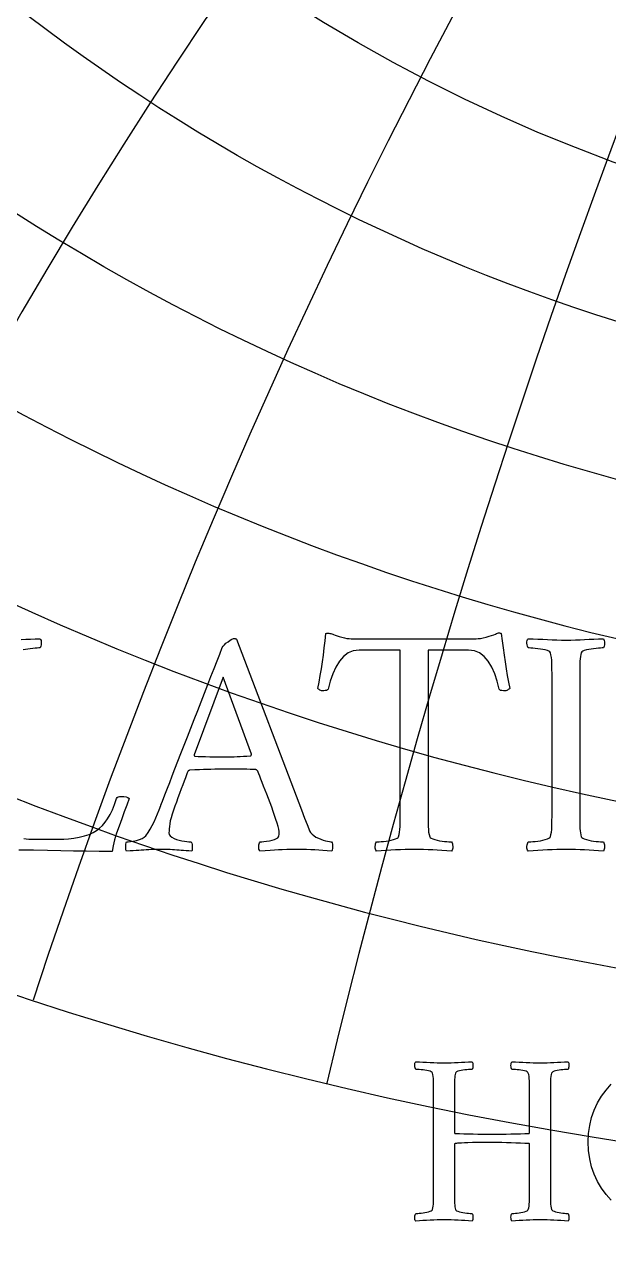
# Model space of a CAD drawing. Header units: millimetres. Extents: x -69 to 69, y -69 to 71.
# Drawn here: x -19.1 to -9.48, y -21 to -0.59 of the extents above; entities that cross this region are included whole.
import ezdxf

# ---------------------------------------------------------------- set-up
doc = ezdxf.new("R2010")
doc.units = ezdxf.units.MM
for name, color, linetype in [('CUT_OUTER', 1, 'Continuous'), ('ENGRAVE', 7, 'Continuous'), ('ENGRAVE_FINE', 8, 'Continuous'), ('TEXT', 5, 'Continuous')]:
    doc.layers.add(name, color=color, linetype=linetype)

msp = doc.modelspace()

# ---------------------------------------------------------------- linework, layer by layer
at = {"layer": 'CUT_OUTER'}
msp.add_arc((-0.0002, -0.0002), 69.3899, 142.382592, 87.802904, dxfattribs=at)
at = {"layer": 'ENGRAVE'}
for centre, radius in [((0, 0), 68.4), ((0, 26.441), 35.7539), ((0, 24.4479), 31.3393), ((0, 22.8282), 27.3367), ((0, 21.5079), 23.6585), ((0, 0), 44.7739), ((0, 0), 29.3085)]:
    msp.add_circle(centre, radius, dxfattribs=at)
for centre, radius, start, end in [((0, 28.9104), 40.6984, 111.7043, 68.2957), ((0, 32.0029), 46.3352, 149.45052, 30.54948), ((0, 35.9333), 52.8966, 171.08193, 8.91807), ((0, 41.0277), 60.7287, 187.99044, 352.00956)]:
    msp.add_arc(centre, radius, start, end, dxfattribs=at)
at = {"layer": 'ENGRAVE_FINE'}
for centre, radius, start, end in [((-375.8573, -48.8622), 381.6555, 4.409132, 17.717416), ((-375.8573, -48.8622), 381.6555, 4.409132, 17.717416), ((-182.0857, -48.8622), 193.7716, 8.872894, 35.575309), ((-182.0857, -48.8622), 193.7716, 8.872894, 35.575309), ((-114.7896, -48.8622), 132.5476, 13.448315, 53.699619), ((-114.7896, -48.8622), 132.5476, 13.448315, 53.699619), ((114.7896, -48.8622), 132.5476, 126.300381, 166.551685), ((114.7896, -48.8622), 132.5476, 126.300381, 166.551685), ((-78.982, -48.8622), 103.1037, 18.197395, 72.175489), ((-78.982, -48.8622), 103.1037, 18.197395, 72.175489), ((78.982, -48.8622), 103.1037, 107.824511, 161.802605), ((78.982, -48.8622), 103.1037, 107.824511, 161.802605), ((-55.6103, -48.8622), 86.5143, 23.190077, 90.995041), ((-55.6103, -48.8622), 86.5143, 23.190077, 90.995041), ((55.6103, -48.8622), 86.5143, 89.004959, 156.809923), ((55.6103, -48.8622), 86.5143, 89.004959, 156.809923), ((-38.2632, -48.8622), 76.5264, 28.50781, 105.376456), ((-38.2632, -48.8622), 76.5264, 28.50781, 105.376456), ((38.2632, -48.8622), 76.5264, 74.623544, 151.49219), ((38.2632, -48.8622), 76.5264, 74.623544, 151.49219), ((-24.1217, -48.8622), 70.5271, 34.247994, 115.709478), ((-24.1217, -48.8622), 70.5271, 34.247994, 115.709478), ((24.1217, -48.8622), 70.5271, 64.290522, 145.752006), ((24.1217, -48.8622), 70.5271, 64.290522, 145.752006), ((-11.6859, -48.8622), 67.2962, 40.52957, 124.656393), ((-11.6859, -48.8622), 67.2962, 40.52957, 124.656393), ((11.6859, -48.8622), 67.2962, 55.343607, 139.47043), ((11.6859, -48.8622), 67.2962, 55.343607, 139.47043), ((0, 70.6318), 99.4314, 226.548961, 313.451039)]:
    msp.add_arc(centre, radius, start, end, dxfattribs=at)
at = {"layer": 'TEXT'}
for points in [[(-11.6609, -10.7078), (-11.6261, -10.7061), (-11.5867, -10.7011), (-11.5425, -10.6926), (-11.4937, -10.6808), (-11.4458, -10.6677), (-11.4047, -10.6552), (-11.3703, -10.6434), (-11.3426, -10.6323), (-11.3227, -10.6229), (-11.3062, -10.6161), (-11.2931, -10.6121), (-11.2833, -10.6107), (-11.2749, -10.6114), (-11.2658, -10.6134), (-11.256, -10.6168), (-11.2455, -10.6215), (-11.2316, -10.7419), (-11.2166, -10.8602), (-11.2005, -10.9765), (-11.1835, -11.0907), (-11.1655, -11.203), (-11.1464, -11.3132), (-11.1264, -11.4214), (-11.1053, -11.5276), (-11.1117, -11.5334), (-11.1201, -11.5398), (-11.1306, -11.5468), (-11.1431, -11.5546), (-11.1572, -11.5613), (-11.1727, -11.5654), (-11.1896, -11.5667), (-11.2078, -11.5654), (-11.2348, -11.5637), (-11.2563, -11.5586), (-11.2725, -11.5502), (-11.2833, -11.5384), (-11.3147, -11.4066), (-11.3548, -11.2863), (-11.4036, -11.1774), (-11.4613, -11.08), (-11.528, -10.9997), (-11.6042, -10.9424), (-11.6898, -10.908), (-11.7849, -10.8966), (-12.4537, -10.8966), (-12.4537, -13.5826), (-12.4535, -13.6409), (-12.453, -13.6972), (-12.4522, -13.7515), (-12.451, -13.8037), (-12.4485, -13.8526), (-12.4436, -13.8967), (-12.4363, -13.9362), (-12.4267, -13.9709), (-12.4173, -13.9841), (-12.3998, -13.9965), (-12.3741, -14.0083), (-12.3404, -14.0194), (-12.3022, -14.0294), (-12.2629, -14.0376), (-12.2226, -14.0442), (-12.1813, -14.0491), (-12.1427, -14.0526), (-12.1105, -14.0552), (-12.0848, -14.0567), (-12.0654, -14.0572), (-12.0581, -14.07), (-12.0526, -14.0869), (-12.0487, -14.1078), (-12.0465, -14.1327), (-12.0467, -14.1577), (-12.0499, -14.1786), (-12.0561, -14.1954), (-12.0654, -14.2082), (-12.1454, -14.203), (-12.2238, -14.1981), (-12.3005, -14.1936), (-12.3755, -14.1893), (-12.4502, -14.1858), (-12.5258, -14.1833), (-12.6025, -14.1818), (-12.6802, -14.1813), (-12.7561, -14.1818), (-12.8326, -14.1833), (-12.9098, -14.1858), (-12.9877, -14.1893), (-13.0662, -14.1936), (-13.1454, -14.1981), (-13.2253, -14.203), (-13.3059, -14.2082), (-13.3152, -14.1954), (-13.3214, -14.1786), (-13.3246, -14.1577), (-13.3248, -14.1327), (-13.3226, -14.1078), (-13.3187, -14.0869), (-13.3131, -14.07), (-13.3059, -14.0572), (-13.2863, -14.0567), (-13.26, -14.0552), (-13.227, -14.0526), (-13.1872, -14.0491), (-13.1446, -14.0442), (-13.103, -14.0376), (-13.0623, -14.0294), (-13.0227, -14.0194), (-12.9882, -14.0083), (-12.9627, -13.9965), (-12.9464, -13.9841), (-12.9391, -13.9709), (-12.9295, -13.9362), (-12.9223, -13.8967), (-12.9174, -13.8526), (-12.9149, -13.8037), (-12.9137, -13.7515), (-12.9128, -13.6972), (-12.9123, -13.6409), (-12.9122, -13.5826), (-12.9122, -10.8966), (-13.5917, -10.8966), (-13.6868, -10.908), (-13.7724, -10.9424), (-13.8486, -10.9997), (-13.9154, -11.08), (-13.9733, -11.1774), (-14.0232, -11.2863), (-14.065, -11.4066), (-14.0987, -11.5384), (-14.1095, -11.5502), (-14.1257, -11.5586), (-14.1473, -11.5637), (-14.1742, -11.5654), (-14.1923, -11.5667), (-14.2086, -11.5654), (-14.2233, -11.5613), (-14.2363, -11.5546), (-14.2476, -11.5468), (-14.2572, -11.5398), (-14.2651, -11.5334), (-14.2713, -11.5276), (-14.2504, -11.4214), (-14.2309, -11.3132), (-14.2127, -11.203), (-14.1958, -11.0907), (-14.18, -10.9765), (-14.1648, -10.8602), (-14.1503, -10.7419), (-14.1365, -10.6215), (-14.1223, -10.6173), (-14.1068, -10.6154), (-14.09, -10.6159), (-14.0718, -10.6188), (-14.0539, -10.623), (-14.0381, -10.6276), (-14.0242, -10.6325), (-14.0124, -10.6377), (-13.9856, -10.6486), (-13.9538, -10.6599), (-13.9169, -10.6716), (-13.8749, -10.6835), (-13.8319, -10.6942), (-13.792, -10.7017), (-13.7551, -10.7063), (-13.7212, -10.7078)], [(-16.8602, -13.4585), (-16.857, -13.4503), (-16.8474, -13.4255), (-16.8314, -13.3842), (-16.809, -13.3264), (-16.7812, -13.2544), (-16.749, -13.1706), (-16.7124, -13.0751), (-16.6715, -12.9677), (-16.6268, -12.8512), (-16.5791, -12.7284), (-16.5284, -12.5991), (-16.4746, -12.4634), (-16.4191, -12.3235), (-16.3634, -12.1816), (-16.3072, -12.0377), (-16.2508, -11.8917), (-16.1946, -11.7462), (-16.1395, -11.6038), (-16.0854, -11.4644), (-16.0323, -11.3281), (-15.9813, -11.1973), (-15.9332, -11.0746), (-15.8882, -10.96), (-15.8462, -10.8534), (-15.8323, -10.8312), (-15.8119, -10.8076), (-15.7851, -10.7826), (-15.7519, -10.7563), (-15.7176, -10.7328), (-15.6878, -10.7159), (-15.6624, -10.7058), (-15.6413, -10.7024), (-15.6364, -10.7026), (-15.6325, -10.7031), (-15.6297, -10.7039), (-15.6278, -10.7051), (-15.626, -10.7066), (-15.6231, -10.7085), (-15.6192, -10.7107), (-15.6143, -10.7132), (-14.541, -13.5286), (-14.4881, -13.6675), (-14.448, -13.7713), (-14.4207, -13.8401), (-14.4062, -13.8738), (-14.3895, -13.9025), (-14.3664, -13.9291), (-14.3369, -13.9537), (-14.301, -13.9763), (-14.2619, -13.9964), (-14.2228, -14.0134), (-14.1837, -14.0274), (-14.1446, -14.0383), (-14.109, -14.0466), (-14.0805, -14.0525), (-14.0591, -14.056), (-14.0448, -14.0572), (-14.0357, -14.0725), (-14.03, -14.0916), (-14.0276, -14.1143), (-14.0286, -14.1408), (-14.0313, -14.1663), (-14.034, -14.186), (-14.0367, -14.2), (-14.0394, -14.2082), (-14.1156, -14.203), (-14.1877, -14.1981), (-14.2558, -14.1936), (-14.3199, -14.1893), (-14.3849, -14.1858), (-14.4561, -14.1833), (-14.5333, -14.1818), (-14.6165, -14.1813), (-14.7043, -14.1818), (-14.7844, -14.1833), (-14.8567, -14.1858), (-14.9213, -14.1893), (-14.9858, -14.1936), (-15.0581, -14.1981), (-15.1382, -14.203), (-15.226, -14.2082), (-15.2353, -14.1954), (-15.2415, -14.1786), (-15.2447, -14.1577), (-15.2449, -14.1327), (-15.2423, -14.1078), (-15.2374, -14.0869), (-15.2302, -14.07), (-15.2206, -14.0572), (-15.193, -14.056), (-15.1586, -14.0525), (-15.1174, -14.0466), (-15.0696, -14.0383), (-15.0224, -14.028), (-14.9833, -14.0161), (-14.9523, -14.0024), (-14.9293, -13.9871), (-14.9199, -13.9743), (-14.9132, -13.9574), (-14.9091, -13.9365), (-14.9078, -13.9116), (-14.91, -13.8831), (-14.9165, -13.8462), (-14.9275, -13.8008), (-14.9428, -13.7471), (-14.9615, -13.6872), (-14.9826, -13.6237), (-15.006, -13.5564), (-15.0318, -13.4855), (-15.0588, -13.4132), (-15.0858, -13.3419), (-15.1127, -13.2716), (-15.1397, -13.2023), (-15.1655, -13.1366), (-15.1889, -13.0769), (-15.21, -13.0233), (-15.2287, -12.9758), (-15.244, -12.9369), (-15.255, -12.909), (-15.2616, -12.8924), (-15.2637, -12.8868), (-15.2644, -12.8861), (-15.2664, -12.8841), (-15.2698, -12.8807), (-15.2745, -12.876), (-15.2799, -12.8713), (-15.2853, -12.8679), (-15.2907, -12.8659), (-15.2961, -12.8652), (-15.3389, -12.8629), (-15.3864, -12.8612), (-15.4387, -12.8602), (-15.4957, -12.8598), (-15.554, -12.8598), (-15.6103, -12.8598), (-15.6646, -12.8598), (-15.7168, -12.8598), (-15.7303, -12.8598), (-15.7438, -12.8598), (-15.7573, -12.8598), (-15.7707, -12.8598), (-15.7839, -12.8598), (-15.7964, -12.8598), (-15.8082, -12.8598), (-15.8193, -12.8598), (-15.8971, -12.86), (-15.9689, -12.8605), (-16.0347, -12.8613), (-16.0943, -12.8625), (-16.155, -12.8644), (-16.2238, -12.8672), (-16.3007, -12.8711), (-16.3856, -12.876), (-16.3886, -12.8765), (-16.3923, -12.878), (-16.3967, -12.8806), (-16.4018, -12.8841), (-16.4065, -12.8876), (-16.4099, -12.8902), (-16.4119, -12.8917), (-16.4126, -12.8922), (-16.4151, -12.8989), (-16.4227, -12.9192), (-16.4353, -12.9529), (-16.453, -13.0001), (-16.4743, -13.0565), (-16.4975, -13.118), (-16.5228, -13.1846), (-16.5501, -13.2563), (-16.5776, -13.3292), (-16.6034, -13.3999), (-16.6275, -13.4681), (-16.6499, -13.534), (-16.672, -13.5987), (-16.6897, -13.6581), (-16.703, -13.712), (-16.7119, -13.7606), (-16.7178, -13.804), (-16.722, -13.8428), (-16.7246, -13.8769), (-16.7254, -13.9062), (-16.7202, -13.9343), (-16.7045, -13.9594), (-16.6784, -13.9815), (-16.6418, -14.0006), (-16.5997, -14.0166), (-16.5568, -14.0296), (-16.5134, -14.0395), (-16.4692, -14.0464), (-16.4289, -14.0511), (-16.3971, -14.0545), (-16.3736, -14.0565), (-16.3586, -14.0572), (-16.3536, -14.0655), (-16.3492, -14.0794), (-16.3455, -14.0992), (-16.3425, -14.1246), (-16.3408, -14.1511), (-16.3411, -14.1738), (-16.3435, -14.1929), (-16.3478, -14.2082), (-16.3972, -14.2055), (-16.4429, -14.2028), (-16.4849, -14.2001), (-16.5231, -14.1974), (-16.5595, -14.1947), (-16.5959, -14.192), (-16.6324, -14.1893), (-16.6688, -14.1866), (-16.708, -14.1843), (-16.753, -14.1826), (-16.8038, -14.1816), (-16.8602, -14.1813), (-16.9172, -14.1816), (-16.9695, -14.1826), (-17.017, -14.1843), (-17.0598, -14.1866), (-17.1002, -14.1893), (-17.1407, -14.192), (-17.1811, -14.1947), (-17.2216, -14.1974), (-17.2647, -14.2001), (-17.3133, -14.2028), (-17.3672, -14.2055), (-17.4266, -14.2082), (-17.4313, -14.2), (-17.4346, -14.186), (-17.4367, -14.1663), (-17.4373, -14.1408), (-17.4367, -14.1143), (-17.4346, -14.0916), (-17.4313, -14.0725), (-17.4266, -14.0572), (-17.3981, -14.0557), (-17.3612, -14.0511), (-17.3158, -14.0435), (-17.2621, -14.0329), (-17.209, -14.0189), (-17.1656, -14.0012), (-17.1321, -13.9798), (-17.1083, -13.9547), (-17.0694, -13.902), (-17.0335, -13.8462), (-17.0006, -13.7874), (-16.9708, -13.7255), (-16.9427, -13.6613), (-16.9148, -13.5954), (-16.8874, -13.5278), (-16.8602, -13.4585)], [(-10.1776, -10.7294), (-10.0999, -10.7289), (-10.0232, -10.7274), (-9.9476, -10.7248), (-9.8729, -10.7213), (-9.7979, -10.7174), (-9.7212, -10.7139), (-9.6428, -10.7107), (-9.5628, -10.7078), (-9.5535, -10.7206), (-9.5473, -10.7375), (-9.5441, -10.7584), (-9.5439, -10.7833), (-9.5461, -10.8083), (-9.55, -10.8292), (-9.5555, -10.846), (-9.5628, -10.8588), (-9.5823, -10.8593), (-9.6086, -10.8608), (-9.6416, -10.8634), (-9.6814, -10.8669), (-9.7239, -10.8715), (-9.765, -10.877), (-9.8048, -10.8836), (-9.8432, -10.8912), (-9.8769, -10.9003), (-9.9026, -10.9114), (-9.9201, -10.9246), (-9.9295, -10.9397), (-9.9368, -10.9687), (-9.9423, -11.0018), (-9.9462, -11.0388), (-9.9484, -11.08), (-9.9496, -11.1241), (-9.9504, -11.1703), (-9.9509, -11.2185), (-9.9511, -11.2687), (-9.9511, -11.2768), (-9.9511, -11.2849), (-9.9511, -11.293), (-9.9511, -11.3011), (-9.9511, -11.3092), (-9.9511, -11.3173), (-9.9511, -11.3254), (-9.9511, -11.3335), (-9.9511, -13.5826), (-9.9511, -13.5907), (-9.9511, -13.5987), (-9.9511, -13.6068), (-9.9511, -13.6149), (-9.9511, -13.623), (-9.9511, -13.6311), (-9.9511, -13.6392), (-9.9511, -13.6473), (-9.9509, -13.6973), (-9.9504, -13.745), (-9.9496, -13.7904), (-9.9484, -13.8334), (-9.9462, -13.8733), (-9.9423, -13.9096), (-9.9368, -13.9421), (-9.9295, -13.9709), (-9.9201, -13.9841), (-9.9026, -13.9965), (-9.8769, -14.0083), (-9.8432, -14.0194), (-9.8048, -14.0294), (-9.765, -14.0376), (-9.7239, -14.0442), (-9.6814, -14.0491), (-9.6416, -14.0526), (-9.6086, -14.0552), (-9.5823, -14.0567), (-9.5628, -14.0572), (-9.5555, -14.07), (-9.55, -14.0869), (-9.5461, -14.1078), (-9.5439, -14.1327), (-9.5441, -14.1577), (-9.5473, -14.1786), (-9.5535, -14.1954), (-9.5628, -14.2082), (-9.6428, -14.203), (-9.7212, -14.1981), (-9.7979, -14.1936), (-9.8729, -14.1893), (-9.9476, -14.1858), (-10.0232, -14.1833), (-10.0999, -14.1818), (-10.1776, -14.1813), (-10.2535, -14.1818), (-10.33, -14.1833), (-10.4072, -14.1858), (-10.4851, -14.1893), (-10.5636, -14.1936), (-10.6428, -14.1981), (-10.7227, -14.203), (-10.8033, -14.2082), (-10.8125, -14.1954), (-10.8188, -14.1786), (-10.822, -14.1577), (-10.8222, -14.1327), (-10.82, -14.1078), (-10.8161, -14.0869), (-10.8105, -14.07), (-10.8033, -14.0572), (-10.7837, -14.0567), (-10.7574, -14.0552), (-10.7244, -14.0526), (-10.6846, -14.0491), (-10.642, -14.0442), (-10.6003, -14.0376), (-10.5597, -14.0294), (-10.5201, -14.0194), (-10.4856, -14.0083), (-10.4601, -13.9965), (-10.4438, -13.9841), (-10.4365, -13.9709), (-10.4269, -13.9362), (-10.4197, -13.8967), (-10.4148, -13.8526), (-10.4122, -13.8037), (-10.4111, -13.7515), (-10.4102, -13.6972), (-10.4097, -13.6409), (-10.4095, -13.5826), (-10.4095, -11.3335), (-10.4097, -11.275), (-10.4102, -11.2182), (-10.4111, -11.1631), (-10.4122, -11.1096), (-10.4148, -11.0596), (-10.4197, -11.0146), (-10.4269, -10.9746), (-10.4365, -10.9397), (-10.4438, -10.9246), (-10.4601, -10.9114), (-10.4856, -10.9003), (-10.5201, -10.8912), (-10.5597, -10.8836), (-10.6003, -10.877), (-10.642, -10.8715), (-10.6846, -10.8669), (-10.7244, -10.8634), (-10.7574, -10.8608), (-10.7837, -10.8593), (-10.8033, -10.8588), (-10.8105, -10.846), (-10.8161, -10.8292), (-10.82, -10.8083), (-10.8222, -10.7833), (-10.822, -10.7584), (-10.8188, -10.7375), (-10.8125, -10.7206), (-10.8033, -10.7078), (-10.7227, -10.7107), (-10.6428, -10.7139), (-10.5636, -10.7174), (-10.4851, -10.7213), (-10.4072, -10.7248), (-10.33, -10.7274), (-10.2535, -10.7289), (-10.1776, -10.7294)], [(-15.8301, -11.3389), (-16.3101, -12.6225), (-16.3099, -12.6232), (-16.3094, -12.6252), (-16.3086, -12.6286), (-16.3074, -12.6333), (-16.3059, -12.638), (-16.304, -12.6414), (-16.3018, -12.6434), (-16.2993, -12.6441), (-16.2455, -12.6466), (-16.1867, -12.6488), (-16.1228, -12.6507), (-16.0539, -12.6522), (-15.986, -12.6534), (-15.9251, -12.6542), (-15.8714, -12.6547), (-15.8247, -12.6549), (-15.7642, -12.6545), (-15.7067, -12.6535), (-15.6522, -12.6518), (-15.6008, -12.6495), (-15.5498, -12.6468), (-15.4963, -12.6441), (-15.4405, -12.6414), (-15.3824, -12.6387), (-15.3775, -12.6379), (-15.3736, -12.6353), (-15.3708, -12.6311), (-15.3689, -12.6252), (-15.3677, -12.6193), (-15.3669, -12.6151), (-15.3664, -12.6126), (-15.3662, -12.6117)], [(-12.1881, -17.6978), (-12.1298, -17.6975), (-12.0723, -17.6963), (-12.0155, -17.6944), (-11.9595, -17.6918), (-11.9033, -17.6889), (-11.8457, -17.6862), (-11.787, -17.6838), (-11.7269, -17.6817), (-11.72, -17.6917), (-11.7153, -17.7054), (-11.7129, -17.723), (-11.7128, -17.7444), (-11.7144, -17.7657), (-11.7173, -17.7833), (-11.7215, -17.7971), (-11.7269, -17.8071), (-11.7416, -17.8074), (-11.7613, -17.8086), (-11.7861, -17.8105), (-11.8159, -17.8131), (-11.8478, -17.8165), (-11.8786, -17.8207), (-11.9084, -17.8256), (-11.9373, -17.8313), (-11.9626, -17.8382), (-11.9818, -17.8465), (-11.9949, -17.8564), (-12.002, -17.8677), (-12.0074, -17.8895), (-12.0116, -17.9143), (-12.0145, -17.9421), (-12.0162, -17.9729), (-12.017, -18.006), (-12.0177, -18.0407), (-12.018, -18.0768), (-12.0182, -18.1145), (-12.0182, -18.1206), (-12.0182, -18.1266), (-12.0182, -18.1327), (-12.0182, -18.1388), (-12.0182, -18.1448), (-12.0182, -18.1509), (-12.0182, -18.157), (-12.0182, -18.163), (-12.0182, -18.8548), (-12.0179, -18.8567), (-12.0172, -18.8583), (-12.0159, -18.8597), (-12.0141, -18.8608), (-12.0124, -18.8617), (-12.0111, -18.8623), (-12.0103, -18.8627), (-12.0101, -18.8629), (-11.9368, -18.8649), (-11.8624, -18.8669), (-11.7871, -18.8689), (-11.7107, -18.8709), (-11.6331, -18.8727), (-11.554, -18.874), (-11.4733, -18.8747), (-11.3912, -18.875), (-11.319, -18.8747), (-11.244, -18.874), (-11.1663, -18.8727), (-11.0858, -18.8709), (-11.0057, -18.8689), (-10.9295, -18.8669), (-10.8571, -18.8649), (-10.7884, -18.8629), (-10.7882, -18.8626), (-10.7874, -18.8618), (-10.7862, -18.8606), (-10.7844, -18.8588), (-10.7826, -18.8568), (-10.7814, -18.8548), (-10.7806, -18.8527), (-10.7804, -18.8507), (-10.7804, -18.163), (-10.7805, -18.1192), (-10.7809, -18.0766), (-10.7815, -18.0352), (-10.7824, -17.9952), (-10.7843, -17.9576), (-10.7879, -17.9239), (-10.7934, -17.8939), (-10.8006, -17.8677), (-10.806, -17.8564), (-10.8183, -17.8465), (-10.8374, -17.8382), (-10.8633, -17.8313), (-10.8929, -17.8256), (-10.9229, -17.8207), (-10.9535, -17.8165), (-10.9846, -17.8131), (-11.0136, -17.8105), (-11.0377, -17.8086), (-11.0571, -17.8074), (-11.0716, -17.8071), (-11.077, -17.7971), (-11.0812, -17.7833), (-11.0841, -17.7657), (-11.0858, -17.7444), (-11.0856, -17.723), (-11.0832, -17.7054), (-11.0786, -17.6917), (-11.0716, -17.6817), (-11.0113, -17.6838), (-10.9518, -17.6862), (-10.893, -17.6889), (-10.835, -17.6918), (-10.7774, -17.6944), (-10.7202, -17.6963), (-10.6632, -17.6975), (-10.6064, -17.6978), (-10.5481, -17.6975), (-10.4906, -17.6963), (-10.4339, -17.6944), (-10.3779, -17.6918), (-10.3216, -17.6889), (-10.2641, -17.6862), (-10.2053, -17.6838), (-10.1453, -17.6817), (-10.1383, -17.6917), (-10.1336, -17.7054), (-10.1312, -17.723), (-10.1311, -17.7444), (-10.1327, -17.7657), (-10.1357, -17.7833), (-10.1398, -17.7971), (-10.1453, -17.8071), (-10.1598, -17.8074), (-10.1791, -17.8086), (-10.2033, -17.8105), (-10.2322, -17.8131), (-10.2632, -17.8165), (-10.2934, -17.8207), (-10.3229, -17.8256), (-10.3516, -17.8313), (-10.3768, -17.8382), (-10.3961, -17.8465), (-10.4092, -17.8564), (-10.4163, -17.8677), (-10.4235, -17.8939), (-10.4289, -17.9239), (-10.4326, -17.9576), (-10.4345, -17.9952), (-10.4354, -18.0352), (-10.436, -18.0766), (-10.4364, -18.1192), (-10.4365, -18.163), (-10.4365, -19.8256), (-10.4364, -19.8693), (-10.436, -19.9116), (-10.4354, -19.9523), (-10.4345, -19.9915), (-10.4326, -20.0281), (-10.4289, -20.0612), (-10.4235, -20.0908), (-10.4163, -20.1169), (-10.4092, -20.1267), (-10.3961, -20.1361), (-10.3768, -20.1449), (-10.3516, -20.1533), (-10.3229, -20.1607), (-10.2934, -20.1669), (-10.2632, -20.1718), (-10.2322, -20.1755), (-10.2033, -20.1782), (-10.1791, -20.1801), (-10.1598, -20.1812), (-10.1453, -20.1816), (-10.1398, -20.1916), (-10.1357, -20.2053), (-10.1327, -20.2229), (-10.1311, -20.2443), (-10.1312, -20.2656), (-10.1336, -20.2832), (-10.1383, -20.297), (-10.1453, -20.307), (-10.2053, -20.3031), (-10.2641, -20.2994), (-10.3216, -20.296), (-10.3779, -20.2928), (-10.4339, -20.2902), (-10.4906, -20.2883), (-10.5481, -20.2871), (-10.6064, -20.2867), (-10.6632, -20.2871), (-10.7202, -20.2883), (-10.7774, -20.2902), (-10.835, -20.2928), (-10.893, -20.296), (-10.9518, -20.2994), (-11.0113, -20.3031), (-11.0716, -20.307), (-11.0786, -20.297), (-11.0832, -20.2832), (-11.0856, -20.2656), (-11.0858, -20.2443), (-11.0841, -20.2229), (-11.0812, -20.2053), (-11.077, -20.1916), (-11.0716, -20.1816), (-11.0571, -20.1812), (-11.0377, -20.1801), (-11.0136, -20.1782), (-10.9846, -20.1755), (-10.9535, -20.1718), (-10.9229, -20.1669), (-10.8929, -20.1607), (-10.8633, -20.1533), (-10.8374, -20.1449), (-10.8183, -20.1361), (-10.806, -20.1267), (-10.8006, -20.1169), (-10.7934, -20.0908), (-10.7879, -20.0612), (-10.7843, -20.0281), (-10.7824, -19.9915), (-10.7815, -19.9523), (-10.7809, -19.9116), (-10.7805, -19.8693), (-10.7804, -19.8256), (-10.7804, -19.0408), (-10.7806, -19.0372), (-10.7814, -19.0343), (-10.7826, -19.0321), (-10.7844, -19.0307), (-10.7862, -19.0298), (-10.7874, -19.0292), (-10.7882, -19.0288), (-10.7884, -19.0287), (-10.8584, -19.0266), (-10.9305, -19.0242), (-11.005, -19.0215), (-11.0817, -19.0186), (-11.1595, -19.0159), (-11.237, -19.014), (-11.3142, -19.0129), (-11.3912, -19.0125), (-11.5196, -19.0128), (-11.6298, -19.0135), (-11.7219, -19.0148), (-11.7957, -19.0166), (-11.8549, -19.0186), (-11.9029, -19.0206), (-11.9398, -19.0226), (-11.9656, -19.0247), (-11.9838, -19.0267), (-11.9979, -19.0287), (-12.0081, -19.0307), (-12.0141, -19.0327), (-12.0159, -19.0346), (-12.0172, -19.0363), (-12.0179, -19.0377), (-12.0182, -19.0388), (-12.0182, -19.0397), (-12.0182, -19.0403), (-12.0182, -19.0407), (-12.0182, -19.0408), (-12.0182, -19.8256), (-12.0182, -19.8317), (-12.0182, -19.8377), (-12.0182, -19.8438), (-12.0182, -19.8499), (-12.0182, -19.8559), (-12.0182, -19.862), (-12.0182, -19.8681), (-12.0182, -19.8741), (-12.018, -19.9117), (-12.0177, -19.9475), (-12.017, -19.9815), (-12.0162, -20.0137), (-12.0145, -20.0437), (-12.0116, -20.0708), (-12.0074, -20.0952), (-12.002, -20.1169), (-11.9949, -20.1267), (-11.9818, -20.1361), (-11.9626, -20.1449), (-11.9373, -20.1533), (-11.9084, -20.1607), (-11.8786, -20.1669), (-11.8478, -20.1718), (-11.8159, -20.1755), (-11.7861, -20.1782), (-11.7613, -20.1801), (-11.7416, -20.1812), (-11.7269, -20.1816), (-11.7215, -20.1916), (-11.7173, -20.2053), (-11.7144, -20.2229), (-11.7128, -20.2443), (-11.7129, -20.2656), (-11.7153, -20.2832), (-11.72, -20.297), (-11.7269, -20.307), (-11.787, -20.3031), (-11.8457, -20.2994), (-11.9033, -20.296), (-11.9595, -20.2928), (-12.0155, -20.2902), (-12.0723, -20.2883), (-12.1298, -20.2871), (-12.1881, -20.2867), (-12.245, -20.2871), (-12.3023, -20.2883), (-12.3602, -20.2902), (-12.4186, -20.2928), (-12.4776, -20.296), (-12.537, -20.2994), (-12.5969, -20.3031), (-12.6573, -20.307), (-12.6643, -20.297), (-12.6689, -20.2832), (-12.6713, -20.2656), (-12.6715, -20.2443), (-12.6698, -20.2229), (-12.6669, -20.2053), (-12.6627, -20.1916), (-12.6573, -20.1816), (-12.6426, -20.1812), (-12.6229, -20.1801), (-12.5981, -20.1782), (-12.5683, -20.1755), (-12.5363, -20.1718), (-12.5051, -20.1669), (-12.4746, -20.1607), (-12.4449, -20.1533), (-12.419, -20.1449), (-12.3999, -20.1361), (-12.3877, -20.1267), (-12.3822, -20.1169), (-12.375, -20.0908), (-12.3696, -20.0612), (-12.3659, -20.0281), (-12.364, -19.9915), (-12.3632, -19.9523), (-12.3625, -19.9116), (-12.3621, -19.8693), (-12.362, -19.8256), (-12.362, -18.163), (-12.3621, -18.1192), (-12.3625, -18.0766), (-12.3632, -18.0352), (-12.364, -17.9952), (-12.3659, -17.9576), (-12.3696, -17.9239), (-12.375, -17.8939), (-12.3822, -17.8677), (-12.3877, -17.8564), (-12.3999, -17.8465), (-12.419, -17.8382), (-12.4449, -17.8313), (-12.4746, -17.8256), (-12.5051, -17.8207), (-12.5363, -17.8165), (-12.5683, -17.8131), (-12.5981, -17.8105), (-12.6229, -17.8086), (-12.6426, -17.8074), (-12.6573, -17.8071), (-12.6627, -17.7971), (-12.6669, -17.7833), (-12.6698, -17.7657), (-12.6715, -17.7444), (-12.6713, -17.723), (-12.6689, -17.7054), (-12.6643, -17.6917), (-12.6573, -17.6817), (-12.5969, -17.6838), (-12.537, -17.6862), (-12.4776, -17.6889), (-12.4186, -17.6918), (-12.3602, -17.6944), (-12.3023, -17.6963), (-12.245, -17.6975), (-12.1881, -17.6978)]]:
    msp.add_lwpolyline(points, close=True, dxfattribs=at)
for points in [[(-19.1606, -10.7213), (-19.0856, -10.7174), (-19.0089, -10.7139), (-18.9305, -10.7107), (-18.8505, -10.7078), (-18.8412, -10.7206), (-18.8349, -10.7375), (-18.8317, -10.7584), (-18.8316, -10.7833), (-18.8338, -10.8083), (-18.8376, -10.8292), (-18.8432, -10.846), (-18.8505, -10.8588), (-18.87, -10.8593), (-18.8963, -10.8608), (-18.9293, -10.8634), (-18.9691, -10.8669), (-19.0116, -10.8715), (-19.0527, -10.877), (-19.0925, -10.8836), (-19.1309, -10.8912)], [(-19.1173, -14.0001), (-19.0797, -14.006), (-19.035, -14.0095), (-18.9792, -14.012), (-18.9123, -14.0135), (-18.8343, -14.0141), (-18.5376, -14.0141), (-18.4603, -14.0119), (-18.3792, -14.0053), (-18.2944, -13.9943), (-18.2059, -13.979), (-18.1201, -13.9589), (-18.0434, -13.9338), (-17.9759, -13.9037), (-17.9174, -13.8684), (-17.8697, -13.83), (-17.8237, -13.7848), (-17.7793, -13.7329), (-17.7367, -13.6743), (-17.6961, -13.6068), (-17.6578, -13.5286), (-17.6219, -13.4396), (-17.5884, -13.3399), (-17.5796, -13.3257), (-17.5641, -13.3156), (-17.5418, -13.3095), (-17.5129, -13.3075), (-17.4684, -13.3095), (-17.4319, -13.3156), (-17.4036, -13.3257), (-17.3834, -13.3399), (-17.422, -13.4494), (-17.4623, -13.5623), (-17.5043, -13.6786), (-17.5479, -13.7983), (-17.5885, -13.9153), (-17.6214, -14.0235), (-17.6465, -14.1229), (-17.6639, -14.2136), (-17.8766, -14.2129), (-18.0886, -14.2109), (-18.3, -14.2075), (-18.5107, -14.2028), (-18.7277, -14.1981), (-18.9583, -14.1947), (-19.2024, -14.1927)], [(-9.4353, -19.9611), (-9.5186, -19.8671), (-9.5926, -19.7649), (-9.6572, -19.6547), (-9.7124, -19.5364), (-9.7567, -19.4111), (-9.7883, -19.28), (-9.8072, -19.1431), (-9.8136, -19.0004), (-9.8072, -18.8631), (-9.7883, -18.7304), (-9.7567, -18.6022), (-9.7124, -18.4786), (-9.6572, -18.3609), (-9.5926, -18.2505), (-9.5186, -18.1475), (-9.4353, -18.0518)]]:
    msp.add_lwpolyline(points, dxfattribs=at)

doc.saveas('drawing.dxf')
